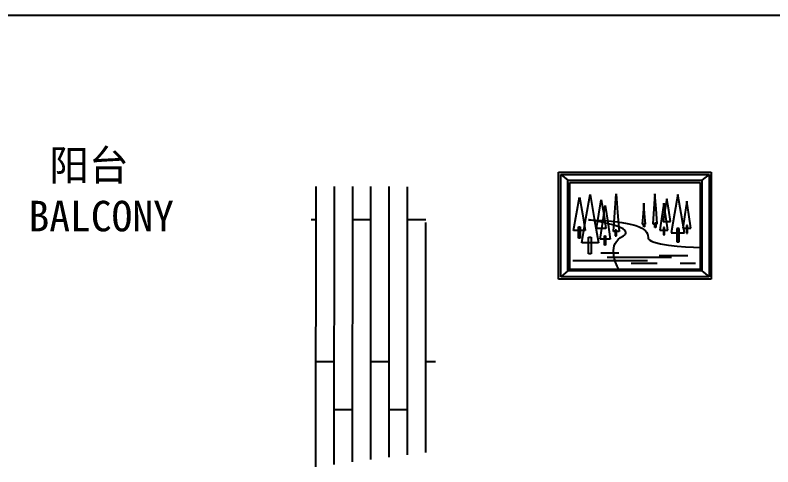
# Model space of a CAD drawing. Extents: x -42728 to 99010, y -18674 to 47645.
# Drawn here: x 56954 to 61917, y 14162 to 17122 of the extents above; entities that cross this region are included whole.
import ezdxf

# ---------------------------------------------------------------- set-up
doc = ezdxf.new("R2010")
doc.units = 0
doc.header["$LTSCALE"] = 100
doc.header["$MEASUREMENT"] = 0
doc.layers.get('0').update_dxf_attribs({"linetype": 'CONTINUOUS'})
doc.layers.add('WINDOW', color=2, linetype='CONTINUOUS')
doc.styles.get("Standard").update_dxf_attribs({"font": 'ISOCP'})

# ---------------------------------------------------------------- blocks, each defined once
blk = doc.blocks.new('*X432')
at = {"color": 0}
for p, q in [((11775, 10231.7), (11775, 10200)), ((10155.2, 10200), (11991.1, 10200)), ((10845, 10200), (10845, 10080)), ((10171, 10080), (11991.1, 10080)), ((10530, 10080), (10530, 9960)), ((10186.8, 9960), (11991.1, 9960)), ((11775, 9960), (11775, 9840)), ((10202.6, 9840), (11991.1, 9840)), ((10845, 9840), (10845, 9720)), ((10218.4, 9720), (11991.1, 9720)), ((10530, 9720), (10530, 9600)), ((10234.3, 9600), (11991.1, 9600)), ((11775, 9600), (11775, 9481.3)), ((10250.1, 9480), (11756.2, 9480)), ((10845, 9480), (10845, 9417.7))]:
    blk.add_line(p, q, dxfattribs=at)
blk = doc.blocks.new('A$C2CBF0E89')
at = {"color": 9, "rotation": 89.95651458257363}
blk.add_blockref('*X432', (10222.8, -10162.9), dxfattribs=at)
blk = doc.blocks.new('A$C7DEB7438')
for p, q in [((0, 0), (0, 700.3)), ((0, 700.3), (1000.4, 700.3)), ((1000.4, 700.3), (1000.4, 0)), ((14, 14), (14, 686.3)), ((14, 686.3), (986.2, 686.3)), ((14, 686.3), (61.2, 647.4)), ((61.2, 647.4), (939.1, 647.4)), ((61.2, 53.1), (61.2, 647.4)), ((986.2, 686.3), (939.1, 647.4)), ((939.1, 647.4), (939.1, 53.1)), ((986.2, 686.3), (986.2, 14)), ((73.4, 633.5), (926.7, 633.5)), ((73.4, 63.5), (73.4, 633.5)), ((926.7, 633.5), (926.7, 63.5)), ((179.1, 396.1), (206.3, 554.2)), ((206.3, 554.2), (233.8, 396.1)), ((367.9, 435.5), (377.3, 559.3)), ((377.3, 559.3), (386.7, 435.5)), ((631.2, 559.3), (623.8, 460.2)), ((638.5, 460.2), (631.2, 559.3)), ((780.6, 555.2), (758.5, 428.7)), ((802.4, 428.7), (780.6, 555.2)), ((117.4, 426.9), (136.4, 536.4)), ((136.4, 536.4), (155.5, 426.9)), ((264.5, 425.4), (279.8, 518.6)), ((279.8, 518.6), (295.3, 425.4)), ((558.3, 498.3), (553.2, 428.9)), ((563.6, 428.9), (558.3, 498.3)), ((688.9, 498.3), (675.6, 409.9)), ((702.1, 409.9), (688.9, 498.3)), ((709.2, 526.7), (696.7, 452)), ((721.4, 452), (709.2, 526.7)), ((840.8, 511), (827.6, 422.6)), ((854, 422.6), (840.8, 511)), ((288.7, 372.5), (305.2, 483)), ((305.2, 483), (321.7, 372.5)), ((623.8, 460.2), (616.2, 361.1)), ((646.2, 361.1), (638.5, 460.2)), ((696.7, 452), (684.5, 377.3)), ((733.6, 377.3), (721.4, 452)), ((98.3, 317.4), (117.4, 426.9)), ((155.5, 426.9), (174.3, 317.4)), ((249.3, 331.8), (264.5, 425.4)), ((295.3, 425.4), (310.5, 331.8)), ((358.8, 311.5), (367.9, 435.5)), ((386.7, 435.5), (395.9, 311.5)), ((553.2, 428.9), (547.8, 359.3)), ((568.9, 359.3), (563.6, 428.9)), ((675.6, 409.9), (662.4, 321.4)), ((715.3, 321.4), (702.1, 409.9)), ((758.5, 428.7), (736.6, 302.1)), ((824.3, 302.1), (802.4, 428.7)), ((827.6, 422.6), (814.4, 334.1)), ((867, 334.1), (854, 422.6)), ((151.7, 237.8), (179.1, 396.1)), ((199.2, 388), (196.9, 389)), ((196.9, 389), (203.8, 389)), ((225.4, 383.2), (199.2, 388)), ((203.8, 389), (322.2, 381.9)), ((271.9, 374.5), (225.4, 383.2)), ((233.8, 396.1), (261.2, 237.8)), ((327.3, 362.3), (271.9, 374.5)), ((272.4, 262), (288.7, 372.5)), ((321.7, 372.5), (337.9, 262)), ((322.2, 381.9), (370.7, 376.8)), ((355.2, 355), (327.3, 362.3)), ((381.1, 346.8), (355.2, 355)), ((370.7, 376.8), (413.2, 371.2)), ((413.2, 371.2), (449.5, 364.9)), ((449.5, 364.9), (480.5, 357.8)), ((480.5, 357.8), (506.7, 350.1)), ((506.7, 350.1), (528, 342.3)), ((547.8, 359.3), (558.3, 359.3)), ((557.7, 364.4), (561.8, 364.4)), ((557.7, 342.8), (557.7, 364.4)), ((558.3, 359.3), (568.9, 359.3)), ((561.8, 364.4), (561.8, 342.8)), ((616.2, 361.1), (631.2, 361.1)), ((630.2, 368.2), (636.3, 368.2)), ((630.2, 337.7), (630.2, 368.2)), ((631.2, 361.1), (646.2, 361.1)), ((636.3, 368.2), (636.3, 337.7)), ((684.5, 377.3), (709.2, 377.3)), ((709.2, 377.3), (733.6, 377.3)), ((844.9, 350.4), (838.8, 350.4)), ((838.8, 350.4), (838.8, 301.6)), ((844.9, 301.6), (844.9, 350.4)), ((136.4, 317.4), (98.3, 317.4)), ((129.3, 342.8), (141.8, 342.8)), ((129.3, 267.1), (129.3, 342.8)), ((174.3, 317.4), (136.4, 317.4)), ((141.8, 342.8), (141.8, 267.1)), ((279.8, 331.8), (249.3, 331.8)), ((310.5, 331.8), (279.8, 331.8)), ((377.3, 311.5), (358.8, 311.5)), ((378.6, 320.4), (371, 320.4)), ((371, 320.4), (371, 282.3)), ((395.9, 311.5), (377.3, 311.5)), ((378.6, 282.3), (378.6, 320.4)), ((404, 337.9), (381.1, 346.8)), ((422.6, 328.3), (404, 337.9)), ((435, 317.9), (422.6, 328.3)), ((438.8, 312.5), (435, 317.9)), ((437.3, 295), (440.1, 300.8)), ((440.3, 306.7), (438.8, 312.5)), ((440.1, 300.8), (440.3, 306.7)), ((528, 342.3), (545.3, 333.6)), ((545.3, 333.6), (558.8, 325)), ((561.8, 342.8), (557.7, 342.8)), ((558.8, 325), (568.9, 315.8)), ((568.9, 315.8), (576.3, 306.7)), ((576.3, 306.7), (581.4, 297.3)), ((636.3, 337.7), (630.2, 337.7)), ((662.4, 321.4), (688.9, 321.4)), ((692.9, 337.7), (686.8, 337.7)), ((686.8, 337.7), (686.8, 288.9)), ((688.9, 321.4), (715.3, 321.4)), ((692.9, 288.9), (692.9, 337.7)), ((736.6, 302.1), (780.6, 302.1)), ((788.7, 331.6), (774.5, 331.6)), ((774.5, 331.6), (774.5, 244.2)), ((780.6, 302.1), (824.3, 302.1)), ((788.7, 244.2), (788.7, 331.6)), ((814.4, 334.1), (840.8, 334.1)), ((838.8, 301.6), (844.9, 301.6)), ((840.8, 334.1), (867, 334.1)), ((141.8, 267.1), (129.3, 267.1)), ((196.4, 274.7), (213.9, 274.7)), ((196.4, 165.4), (196.4, 274.7)), ((213.9, 274.7), (213.9, 165.4)), ((305.2, 262), (272.4, 262)), ((300.1, 282.3), (307.7, 282.3)), ((300.1, 221.3), (300.1, 282.3)), ((337.9, 262), (305.2, 262)), ((307.7, 282.3), (307.7, 221.3)), ((371, 282.3), (378.6, 282.3)), ((379.6, 246.5), (391.3, 259.7)), ((391.3, 259.7), (406, 271.6)), ((406, 271.6), (424.1, 282.3)), ((424.1, 282.3), (432, 288.7)), ((432, 288.7), (437.3, 295)), ((581.4, 297.3), (584.4, 288.1)), ((584.4, 288.1), (586.2, 269.6)), ((586.2, 269.6), (587, 265.5)), ((587, 265.5), (589, 261.7)), ((589, 261.7), (596.9, 254.3)), ((596.9, 254.3), (609.3, 247.5)), ((686.8, 288.9), (692.9, 288.9)), ((206.3, 237.8), (151.7, 237.8)), ((261.2, 237.8), (206.3, 237.8)), ((307.7, 221.3), (300.1, 221.3)), ((359.3, 187), (361.1, 202.5)), ((361.1, 202.5), (364.9, 217.8)), ((364.9, 217.8), (371, 232.5)), ((371, 232.5), (379.6, 246.5)), ((609.3, 247.5), (625.6, 241.4)), ((625.6, 241.4), (668, 230.5)), ((668, 230.5), (719.6, 221.8)), ((719.6, 221.8), (775.8, 215.5)), ((774.5, 244.2), (788.7, 244.2)), ((775.8, 215.5), (832.2, 210.9)), ((832.2, 210.9), (884, 208.4)), ((884, 208.4), (926.7, 207.8)), ((926.7, 207.8), (926.7, 63.5)), ((213.9, 165.4), (196.4, 165.4)), ((277.2, 173), (393.8, 173)), ((359.5, 171.3), (359.3, 187)), ((364.4, 140.3), (359.5, 171.3)), ((658.4, 155.2), (845.6, 155.2)), ((92.5, 122.2), (582.9, 122.2)), ((317.4, 142.5), (739.2, 142.5)), ((373.3, 110.8), (364.4, 140.3)), ((384.2, 84.9), (373.3, 110.8)), ((476.2, 104.4), (646.7, 104.4)), ((795.8, 104.4), (897.7, 104.4)), ((61.2, 53.1), (14, 14)), ((939.1, 53.1), (61.2, 53.1)), ((926.7, 63.5), (73.4, 63.5)), ((395.1, 63.5), (384.2, 84.9)), ((926.7, 63.5), (395.1, 63.5)), ((939.1, 53.1), (986.2, 14)), ((986.2, 14), (14, 14)), ((1000.4, 0), (0, 0))]:
    blk.add_line(p, q)

msp = doc.modelspace()

# ---------------------------------------------------------------- linework, layer by layer
msp.add_line((37763.33476, 17122.18249), (63519.97747, 17122.18249))

# ---------------------------------------------------------------- block references
msp.add_blockref('A$C7DEB7438', (60513.38873, 15392.63983))
at = {"layer": 'WINDOW', "color": 3}
msp.add_blockref('A$C2CBF0E89', (58892.6757, 14162.64526), dxfattribs=at)

# ---------------------------------------------------------------- texts
at = {"insert": (57041.21951, 16238.8173), "char_height": 200, "width": 1081.1415168, "attachment_point": 1}
msp.add_mtext('{\\fTxt|b0|i0|c134|p2; 阳台\\PBALCONY}', dxfattribs=at)

doc.saveas('drawing.dxf')
